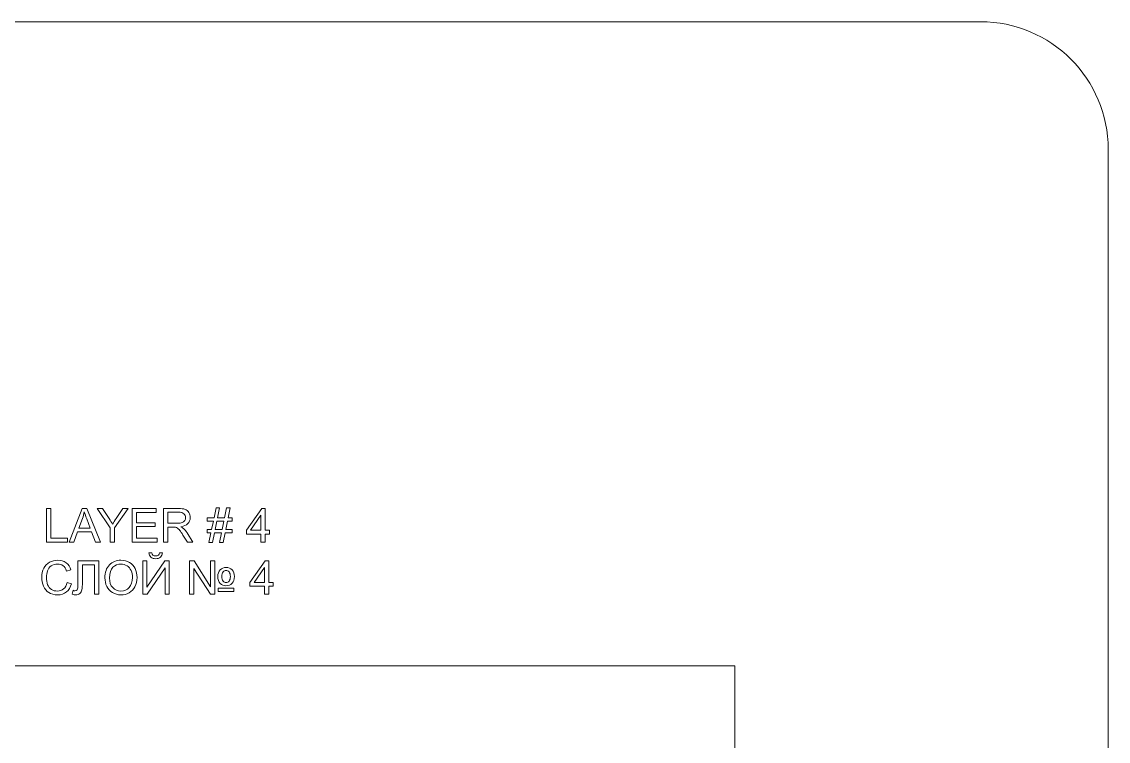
# Model space of a CAD drawing. Header units: millimetres. Extents: x -712 to 738, y -887 to 928.
# Drawn here: x 475.6 to 737.5, y 414.1 to 587.6 of the extents above; entities that cross this region are included whole.
import ezdxf

# ---------------------------------------------------------------- set-up
doc = ezdxf.new("R2010")
doc.units = ezdxf.units.MM
doc.header["$MEASUREMENT"] = 0
doc.layers.add('layer 1', color=7, linetype='Continuous')

msp = doc.modelspace()

# ---------------------------------------------------------------- linework, layer by layer
at = {"layer": 'layer 1', "lineweight": 9}
for points, knots in [([(-681.7377, -887.4186), (-681.7377, -887.4186), (706.7376, -887.4186), (706.7376, -887.4186), (706.7376, -887.4186), (723.657, -887.4186), (737.5, -873.5754), (737.5, -856.6561), (737.5, -856.6561), (737.5, -856.6561), (737.5, 556.8187), (737.5, 556.8187), (737.5, 556.8187), (737.5, 573.7381), (723.657, 587.5812), (706.7376, 587.5812), (706.7376, 587.5812), (706.7376, 587.5812), (-681.7377, 587.5812), (-681.7377, 587.5812), (-681.7377, 587.5812), (-698.657, 587.5812), (-712.5, 573.7381), (-712.5, 556.8187), (-712.5, 556.8187), (-712.5, 556.8187), (-712.5, -856.6561), (-712.5, -856.6561), (-712.5, -856.6561), (-712.5, -873.5754), (-698.657, -887.4186), (-681.7377, -887.4186)], [0, 0, 0, 0, 0.11111111, 0.11111111, 0.11111111, 0.11111111, 0.22222222, 0.22222222, 0.22222222, 0.22222222, 0.33333333, 0.33333333, 0.33333333, 0.33333333, 0.44444444, 0.44444444, 0.44444444, 0.44444444, 0.55555556, 0.55555556, 0.55555556, 0.55555556, 0.66666667, 0.66666667, 0.66666667, 0.66666667, 0.77777778, 0.77777778, 0.77777778, 0.77777778, 1, 1, 1, 1]), ([(367.5, 152.2598), (367.5, 152.2598), (647.5, 152.2598), (647.5, 152.2598), (647.5, 152.2598), (647.5, 152.2598), (647.5, 432.2598), (647.5, 432.2598), (647.5, 432.2598), (647.5, 432.2598), (367.5, 432.2598), (367.5, 432.2598), (367.5, 432.2598), (367.5, 432.2598), (367.5, 152.2598), (367.5, 152.2598)], [0, 0, 0, 0, 0.2, 0.2, 0.2, 0.2, 0.4, 0.4, 0.4, 0.4, 0.6, 0.6, 0.6, 0.6, 1, 1, 1, 1])]:
    msp.add_open_spline(points, degree=3, knots=knots, dxfattribs=at)
at = {"layer": 'layer 1', "color": 250, "lineweight": 9}
for points, knots in [([(481.5275, 462.1163), (481.5275, 462.1163), (481.5275, 470.1992), (481.5275, 470.1992), (481.5275, 470.1992), (481.5275, 470.1992), (482.6028, 470.1992), (482.6028, 470.1992), (482.6028, 470.1992), (482.6028, 470.1992), (482.6028, 463.0646), (482.6028, 463.0646), (482.6028, 463.0646), (482.6028, 463.0646), (486.5874, 463.0646), (486.5874, 463.0646), (486.5874, 463.0646), (486.5874, 463.0646), (486.5874, 462.1163), (486.5874, 462.1163), (486.5874, 462.1163), (486.5874, 462.1163), (481.5275, 462.1163), (481.5275, 462.1163)], [0, 0, 0, 0, 0.14285714, 0.14285714, 0.14285714, 0.14285714, 0.28571429, 0.28571429, 0.28571429, 0.28571429, 0.42857143, 0.42857143, 0.42857143, 0.42857143, 0.57142857, 0.57142857, 0.57142857, 0.57142857, 0.71428571, 0.71428571, 0.71428571, 0.71428571, 1, 1, 1, 1]), ([(486.9799, 462.1163), (486.9799, 462.1163), (490.0891, 470.1992), (490.0891, 470.1992), (490.0891, 470.1992), (490.0891, 470.1992), (491.2683, 470.1992), (491.2683, 470.1992), (491.2683, 470.1992), (491.2683, 470.1992), (494.568, 462.1163), (494.568, 462.1163), (494.568, 462.1163), (494.568, 462.1163), (493.3474, 462.1163), (493.3474, 462.1163), (493.3474, 462.1163), (493.3474, 462.1163), (492.4097, 464.566), (492.4097, 464.566), (492.4097, 464.566), (492.4097, 464.566), (488.9968, 464.566), (488.9968, 464.566), (488.9968, 464.566), (488.9968, 464.566), (488.1175, 462.1163), (488.1175, 462.1163), (488.1175, 462.1163), (488.1175, 462.1163), (486.9799, 462.1163), (486.9799, 462.1163)], [0, 0, 0, 0, 0.11111111, 0.11111111, 0.11111111, 0.11111111, 0.22222222, 0.22222222, 0.22222222, 0.22222222, 0.33333333, 0.33333333, 0.33333333, 0.33333333, 0.44444444, 0.44444444, 0.44444444, 0.44444444, 0.55555556, 0.55555556, 0.55555556, 0.55555556, 0.66666667, 0.66666667, 0.66666667, 0.66666667, 0.77777778, 0.77777778, 0.77777778, 0.77777778, 1, 1, 1, 1]), ([(489.3118, 465.4352), (489.3118, 465.4352), (492.0739, 465.4352), (492.0739, 465.4352), (492.0739, 465.4352), (492.0739, 465.4352), (491.2287, 467.6761), (491.2287, 467.6761), (491.2287, 467.6761), (490.974, 468.3572), (490.7815, 468.9197), (490.6476, 469.3638), (490.6476, 469.3638), (490.5363, 468.837), (490.3872, 468.3196), (490.2005, 467.8078), (490.2005, 467.8078), (490.2005, 467.8078), (489.3118, 465.4352), (489.3118, 465.4352)], [0, 0, 0, 0, 0.16666667, 0.16666667, 0.16666667, 0.16666667, 0.33333333, 0.33333333, 0.33333333, 0.33333333, 0.5, 0.5, 0.5, 0.5, 0.66666667, 0.66666667, 0.66666667, 0.66666667, 1, 1, 1, 1]), ([(496.864, 462.1163), (496.864, 462.1163), (496.864, 465.5406), (496.864, 465.5406), (496.864, 465.5406), (496.864, 465.5406), (493.7398, 470.1992), (493.7398, 470.1992), (493.7398, 470.1992), (493.7398, 470.1992), (495.0302, 470.1992), (495.0302, 470.1992), (495.0302, 470.1992), (495.0302, 470.1992), (496.632, 467.7532), (496.632, 467.7532), (496.632, 467.7532), (496.9301, 467.2998), (497.2075, 466.8463), (497.4603, 466.3929), (497.4603, 466.3929), (497.7074, 466.8162), (498.0074, 467.2904), (498.3564, 467.8172), (498.3564, 467.8172), (498.3564, 467.8172), (499.9261, 470.1992), (499.9261, 470.1992), (499.9261, 470.1992), (499.9261, 470.1992), (501.177, 470.1992), (501.177, 470.1992), (501.177, 470.1992), (501.177, 470.1992), (497.9395, 465.5406), (497.9395, 465.5406), (497.9395, 465.5406), (497.9395, 465.5406), (497.9395, 462.1163), (497.9395, 462.1163), (497.9395, 462.1163), (497.9395, 462.1163), (496.864, 462.1163), (496.864, 462.1163)], [0, 0, 0, 0, 0.08333333, 0.08333333, 0.08333333, 0.08333333, 0.16666667, 0.16666667, 0.16666667, 0.16666667, 0.25, 0.25, 0.25, 0.25, 0.33333333, 0.33333333, 0.33333333, 0.33333333, 0.41666667, 0.41666667, 0.41666667, 0.41666667, 0.5, 0.5, 0.5, 0.5, 0.58333333, 0.58333333, 0.58333333, 0.58333333, 0.66666667, 0.66666667, 0.66666667, 0.66666667, 0.75, 0.75, 0.75, 0.75, 0.83333333, 0.83333333, 0.83333333, 0.83333333, 1, 1, 1, 1]), ([(502.1523, 462.1163), (502.1523, 462.1163), (502.1523, 470.1992), (502.1523, 470.1992), (502.1523, 470.1992), (502.1523, 470.1992), (508.0048, 470.1992), (508.0048, 470.1992), (508.0048, 470.1992), (508.0048, 470.1992), (508.0048, 469.2509), (508.0048, 469.2509), (508.0048, 469.2509), (508.0048, 469.2509), (503.2278, 469.2509), (503.2278, 469.2509), (503.2278, 469.2509), (503.2278, 469.2509), (503.2278, 466.7673), (503.2278, 466.7673), (503.2278, 466.7673), (503.2278, 466.7673), (507.6992, 466.7673), (507.6992, 466.7673), (507.6992, 466.7673), (507.6992, 466.7673), (507.6992, 465.8191), (507.6992, 465.8191), (507.6992, 465.8191), (507.6992, 465.8191), (503.2278, 465.8191), (503.2278, 465.8191), (503.2278, 465.8191), (503.2278, 465.8191), (503.2278, 463.0646), (503.2278, 463.0646), (503.2278, 463.0646), (503.2278, 463.0646), (508.1972, 463.0646), (508.1972, 463.0646), (508.1972, 463.0646), (508.1972, 463.0646), (508.1972, 462.1163), (508.1972, 462.1163), (508.1972, 462.1163), (508.1972, 462.1163), (502.1523, 462.1163), (502.1523, 462.1163)], [0, 0, 0, 0, 0.07692308, 0.07692308, 0.07692308, 0.07692308, 0.15384615, 0.15384615, 0.15384615, 0.15384615, 0.23076923, 0.23076923, 0.23076923, 0.23076923, 0.30769231, 0.30769231, 0.30769231, 0.30769231, 0.38461538, 0.38461538, 0.38461538, 0.38461538, 0.46153846, 0.46153846, 0.46153846, 0.46153846, 0.53846154, 0.53846154, 0.53846154, 0.53846154, 0.61538462, 0.61538462, 0.61538462, 0.61538462, 0.69230769, 0.69230769, 0.69230769, 0.69230769, 0.76923077, 0.76923077, 0.76923077, 0.76923077, 0.84615385, 0.84615385, 0.84615385, 0.84615385, 1, 1, 1, 1]), ([(509.7028, 462.1163), (509.7028, 462.1163), (509.7028, 470.1992), (509.7028, 470.1992), (509.7028, 470.1992), (509.7028, 470.1992), (513.295, 470.1992), (513.295, 470.1992), (513.295, 470.1992), (514.0176, 470.1992), (514.5666, 470.1258), (514.942, 469.9809), (514.942, 469.9809), (515.3175, 469.836), (515.6175, 469.5801), (515.842, 469.2133), (515.842, 469.2133), (516.0665, 468.8464), (516.1778, 468.44), (516.1778, 467.9959), (516.1778, 467.9959), (516.1778, 467.4221), (515.991, 466.9385), (515.6194, 466.5453), (515.6194, 466.5453), (515.2477, 466.1521), (514.6741, 465.9037), (513.8969, 465.7965), (513.8969, 465.7965), (514.1818, 465.661), (514.3968, 465.5255), (514.544, 465.3938), (514.544, 465.3938), (514.8571, 465.1079), (515.1533, 464.7485), (515.4307, 464.3176), (515.4307, 464.3176), (515.4307, 464.3176), (516.8324, 462.1163), (516.8324, 462.1163), (516.8324, 462.1163), (516.8324, 462.1163), (515.493, 462.1163), (515.493, 462.1163), (515.493, 462.1163), (515.493, 462.1163), (514.4213, 463.7983), (514.4213, 463.7983), (514.4213, 463.7983), (514.1101, 464.2857), (513.8516, 464.6563), (513.6497, 464.9141), (513.6497, 464.9141), (513.4459, 465.1718), (513.2648, 465.3506), (513.1044, 465.4541), (513.1044, 465.4541), (512.946, 465.5557), (512.7818, 465.6271), (512.6158, 465.6685), (512.6158, 465.6685), (512.495, 465.693), (512.297, 465.7062), (512.0196, 465.7062), (512.0196, 465.7062), (512.0196, 465.7062), (510.7782, 465.7062), (510.7782, 465.7062), (510.7782, 465.7062), (510.7782, 465.7062), (510.7782, 462.1163), (510.7782, 462.1163), (510.7782, 462.1163), (510.7782, 462.1163), (509.7028, 462.1163), (509.7028, 462.1163)], [0, 0, 0, 0, 0.05, 0.05, 0.05, 0.05, 0.1, 0.1, 0.1, 0.1, 0.15, 0.15, 0.15, 0.15, 0.2, 0.2, 0.2, 0.2, 0.25, 0.25, 0.25, 0.25, 0.3, 0.3, 0.3, 0.3, 0.35, 0.35, 0.35, 0.35, 0.4, 0.4, 0.4, 0.4, 0.45, 0.45, 0.45, 0.45, 0.5, 0.5, 0.5, 0.5, 0.55, 0.55, 0.55, 0.55, 0.6, 0.6, 0.6, 0.6, 0.65, 0.65, 0.65, 0.65, 0.7, 0.7, 0.7, 0.7, 0.75, 0.75, 0.75, 0.75, 0.8, 0.8, 0.8, 0.8, 0.85, 0.85, 0.85, 0.85, 0.9, 0.9, 0.9, 0.9, 1, 1, 1, 1]), ([(510.7782, 466.6319), (510.7782, 466.6319), (513.0799, 466.6319), (513.0799, 466.6319), (513.0799, 466.6319), (513.5705, 466.6319), (513.9515, 466.6827), (514.227, 466.7843), (514.227, 466.7843), (514.5024, 466.884), (514.7119, 467.0458), (514.8534, 467.2697), (514.8534, 467.2697), (514.9968, 467.4917), (515.0685, 467.7325), (515.0685, 467.9941), (515.0685, 467.9941), (515.0685, 468.376), (514.9307, 468.6921), (514.6534, 468.9386), (514.6534, 468.9386), (514.3761, 469.185), (513.9384, 469.3073), (513.3402, 469.3073), (513.3402, 469.3073), (513.3402, 469.3073), (510.7782, 469.3073), (510.7782, 469.3073), (510.7782, 469.3073), (510.7782, 469.3073), (510.7782, 466.6319), (510.7782, 466.6319)], [0, 0, 0, 0, 0.11111111, 0.11111111, 0.11111111, 0.11111111, 0.22222222, 0.22222222, 0.22222222, 0.22222222, 0.33333333, 0.33333333, 0.33333333, 0.33333333, 0.44444444, 0.44444444, 0.44444444, 0.44444444, 0.55555556, 0.55555556, 0.55555556, 0.55555556, 0.66666667, 0.66666667, 0.66666667, 0.66666667, 0.77777778, 0.77777778, 0.77777778, 0.77777778, 1, 1, 1, 1]), ([(520.6944, 461.9808), (520.6944, 461.9808), (521.1755, 464.3289), (521.1755, 464.3289), (521.1755, 464.3289), (521.1755, 464.3289), (520.2417, 464.3289), (520.2417, 464.3289), (520.2417, 464.3289), (520.2417, 464.3289), (520.2417, 465.153), (520.2417, 465.153), (520.2417, 465.153), (520.2417, 465.153), (521.3435, 465.153), (521.3435, 465.153), (521.3435, 465.153), (521.3435, 465.153), (521.7529, 467.1511), (521.7529, 467.1511), (521.7529, 467.1511), (521.7529, 467.1511), (520.2417, 467.1511), (520.2417, 467.1511), (520.2417, 467.1511), (520.2417, 467.1511), (520.2417, 467.9752), (520.2417, 467.9752), (520.2417, 467.9752), (520.2417, 467.9752), (521.9208, 467.9752), (521.9208, 467.9752), (521.9208, 467.9752), (521.9208, 467.9752), (522.4038, 470.3346), (522.4038, 470.3346), (522.4038, 470.3346), (522.4038, 470.3346), (523.2339, 470.3346), (523.2339, 470.3346), (523.2339, 470.3346), (523.2339, 470.3346), (522.751, 467.9752), (522.751, 467.9752), (522.751, 467.9752), (522.751, 467.9752), (524.4772, 467.9752), (524.4772, 467.9752), (524.4772, 467.9752), (524.4772, 467.9752), (524.9602, 470.3346), (524.9602, 470.3346), (524.9602, 470.3346), (524.9602, 470.3346), (525.7884, 470.3346), (525.7884, 470.3346), (525.7884, 470.3346), (525.7884, 470.3346), (525.3055, 467.9752), (525.3055, 467.9752), (525.3055, 467.9752), (525.3055, 467.9752), (526.2639, 467.9752), (526.2639, 467.9752), (526.2639, 467.9752), (526.2639, 467.9752), (526.2639, 467.1511), (526.2639, 467.1511), (526.2639, 467.1511), (526.2639, 467.1511), (525.1375, 467.1511), (525.1375, 467.1511), (525.1375, 467.1511), (525.1375, 467.1511), (524.7282, 465.153), (524.7282, 465.153), (524.7282, 465.153), (524.7282, 465.153), (526.2639, 465.153), (526.2639, 465.153), (526.2639, 465.153), (526.2639, 465.153), (526.2639, 464.3289), (526.2639, 464.3289), (526.2639, 464.3289), (526.2639, 464.3289), (524.5602, 464.3289), (524.5602, 464.3289), (524.5602, 464.3289), (524.5602, 464.3289), (524.0791, 461.9808), (524.0791, 461.9808), (524.0791, 461.9808), (524.0791, 461.9808), (523.249, 461.9808), (523.249, 461.9808), (523.249, 461.9808), (523.249, 461.9808), (523.7302, 464.3289), (523.7302, 464.3289), (523.7302, 464.3289), (523.7302, 464.3289), (522.0038, 464.3289), (522.0038, 464.3289), (522.0038, 464.3289), (522.0038, 464.3289), (521.5227, 461.9808), (521.5227, 461.9808), (521.5227, 461.9808), (521.5227, 461.9808), (520.6944, 461.9808), (520.6944, 461.9808)], [0, 0, 0, 0, 0.03448276, 0.03448276, 0.03448276, 0.03448276, 0.06896552, 0.06896552, 0.06896552, 0.06896552, 0.10344828, 0.10344828, 0.10344828, 0.10344828, 0.13793103, 0.13793103, 0.13793103, 0.13793103, 0.17241379, 0.17241379, 0.17241379, 0.17241379, 0.20689655, 0.20689655, 0.20689655, 0.20689655, 0.24137931, 0.24137931, 0.24137931, 0.24137931, 0.27586207, 0.27586207, 0.27586207, 0.27586207, 0.31034483, 0.31034483, 0.31034483, 0.31034483, 0.34482759, 0.34482759, 0.34482759, 0.34482759, 0.37931034, 0.37931034, 0.37931034, 0.37931034, 0.4137931, 0.4137931, 0.4137931, 0.4137931, 0.44827586, 0.44827586, 0.44827586, 0.44827586, 0.48275862, 0.48275862, 0.48275862, 0.48275862, 0.51724138, 0.51724138, 0.51724138, 0.51724138, 0.55172414, 0.55172414, 0.55172414, 0.55172414, 0.5862069, 0.5862069, 0.5862069, 0.5862069, 0.62068966, 0.62068966, 0.62068966, 0.62068966, 0.65517241, 0.65517241, 0.65517241, 0.65517241, 0.68965517, 0.68965517, 0.68965517, 0.68965517, 0.72413793, 0.72413793, 0.72413793, 0.72413793, 0.75862069, 0.75862069, 0.75862069, 0.75862069, 0.79310345, 0.79310345, 0.79310345, 0.79310345, 0.82758621, 0.82758621, 0.82758621, 0.82758621, 0.86206897, 0.86206897, 0.86206897, 0.86206897, 0.89655172, 0.89655172, 0.89655172, 0.89655172, 0.93103448, 0.93103448, 0.93103448, 0.93103448, 1, 1, 1, 1]), ([(533.2256, 462.1163), (533.2256, 462.1163), (533.2256, 464.0467), (533.2256, 464.0467), (533.2256, 464.0467), (533.2256, 464.0467), (529.7052, 464.0467), (529.7052, 464.0467), (529.7052, 464.0467), (529.7052, 464.0467), (529.7052, 464.9611), (529.7052, 464.9611), (529.7052, 464.9611), (529.7052, 464.9611), (533.4067, 470.1992), (533.4067, 470.1992), (533.4067, 470.1992), (533.4067, 470.1992), (534.2217, 470.1992), (534.2217, 470.1992), (534.2217, 470.1992), (534.2217, 470.1992), (534.2217, 464.9611), (534.2217, 464.9611), (534.2217, 464.9611), (534.2217, 464.9611), (535.3199, 464.9611), (535.3199, 464.9611), (535.3199, 464.9611), (535.3199, 464.9611), (535.3199, 464.0467), (535.3199, 464.0467), (535.3199, 464.0467), (535.3199, 464.0467), (534.2217, 464.0467), (534.2217, 464.0467), (534.2217, 464.0467), (534.2217, 464.0467), (534.2217, 462.1163), (534.2217, 462.1163), (534.2217, 462.1163), (534.2217, 462.1163), (533.2256, 462.1163), (533.2256, 462.1163)], [0, 0, 0, 0, 0.08333333, 0.08333333, 0.08333333, 0.08333333, 0.16666667, 0.16666667, 0.16666667, 0.16666667, 0.25, 0.25, 0.25, 0.25, 0.33333333, 0.33333333, 0.33333333, 0.33333333, 0.41666667, 0.41666667, 0.41666667, 0.41666667, 0.5, 0.5, 0.5, 0.5, 0.58333333, 0.58333333, 0.58333333, 0.58333333, 0.66666667, 0.66666667, 0.66666667, 0.66666667, 0.75, 0.75, 0.75, 0.75, 0.83333333, 0.83333333, 0.83333333, 0.83333333, 1, 1, 1, 1]), ([(522.1717, 465.153), (522.1717, 465.153), (523.898, 465.153), (523.898, 465.153), (523.898, 465.153), (523.898, 465.153), (524.3074, 467.1511), (524.3074, 467.1511), (524.3074, 467.1511), (524.3074, 467.1511), (522.5811, 467.1511), (522.5811, 467.1511), (522.5811, 467.1511), (522.5811, 467.1511), (522.1717, 465.153), (522.1717, 465.153)], [0, 0, 0, 0, 0.2, 0.2, 0.2, 0.2, 0.4, 0.4, 0.4, 0.4, 0.6, 0.6, 0.6, 0.6, 1, 1, 1, 1]), ([(533.2256, 464.9611), (533.2256, 464.9611), (533.2256, 468.598), (533.2256, 468.598), (533.2256, 468.598), (533.2256, 468.598), (530.6843, 464.9611), (530.6843, 464.9611), (530.6843, 464.9611), (530.6843, 464.9611), (533.2256, 464.9611), (533.2256, 464.9611)], [0, 0, 0, 0, 0.25, 0.25, 0.25, 0.25, 0.5, 0.5, 0.5, 0.5, 1, 1, 1, 1]), ([(508.802, 459.5292), (508.802, 459.5292), (509.4812, 459.5292), (509.4812, 459.5292), (509.4812, 459.5292), (509.4264, 459.0645), (509.2566, 458.707), (508.9737, 458.4587), (508.9737, 458.4587), (508.6907, 458.2084), (508.3152, 458.0843), (507.8454, 458.0843), (507.8454, 458.0843), (507.3738, 458.0843), (506.9964, 458.2084), (506.7153, 458.4549), (506.7153, 458.4549), (506.4342, 458.7033), (506.2644, 459.0608), (506.2097, 459.5292), (506.2097, 459.5292), (506.2097, 459.5292), (506.8888, 459.5292), (506.8888, 459.5292), (506.8888, 459.5292), (506.9398, 459.2752), (507.0436, 459.0852), (507.1964, 458.961), (507.1964, 458.961), (507.3492, 458.835), (507.5568, 458.7729), (507.8152, 458.7729), (507.8152, 458.7729), (508.1152, 458.7729), (508.3416, 458.8331), (508.4945, 458.9554), (508.4945, 458.9554), (508.6473, 459.0758), (508.7511, 459.2677), (508.802, 459.5292)], [0, 0, 0, 0, 0.09090909, 0.09090909, 0.09090909, 0.09090909, 0.18181818, 0.18181818, 0.18181818, 0.18181818, 0.27272727, 0.27272727, 0.27272727, 0.27272727, 0.36363636, 0.36363636, 0.36363636, 0.36363636, 0.45454545, 0.45454545, 0.45454545, 0.45454545, 0.54545455, 0.54545455, 0.54545455, 0.54545455, 0.63636364, 0.63636364, 0.63636364, 0.63636364, 0.72727273, 0.72727273, 0.72727273, 0.72727273, 0.81818182, 0.81818182, 0.81818182, 0.81818182, 1, 1, 1, 1]), ([(486.477, 452.3401), (486.477, 452.3401), (487.5524, 452.0692), (487.5524, 452.0692), (487.5524, 452.0692), (487.3279, 451.1905), (486.9242, 450.5226), (486.3412, 450.0616), (486.3412, 450.0616), (485.7582, 449.6007), (485.045, 449.3692), (484.2017, 449.3692), (484.2017, 449.3692), (483.3301, 449.3692), (482.6207, 449.5461), (482.0736, 449.9017), (482.0736, 449.9017), (481.5265, 450.2554), (481.1113, 450.7691), (480.8264, 451.4407), (480.8264, 451.4407), (480.5415, 452.1143), (480.3982, 452.8349), (480.3982, 453.6063), (480.3982, 453.6063), (480.3982, 454.4474), (480.5586, 455.1811), (480.8812, 455.8077), (480.8812, 455.8077), (481.2038, 456.4342), (481.6622, 456.9102), (482.2566, 457.2357), (482.2566, 457.2357), (482.8509, 457.5612), (483.5055, 457.723), (484.2186, 457.723), (484.2186, 457.723), (485.03, 457.723), (485.711, 457.5179), (486.2619, 457.1059), (486.2619, 457.1059), (486.8148, 456.6938), (487.1996, 456.1162), (487.4166, 455.3712), (487.4166, 455.3712), (487.4166, 455.3712), (486.3638, 455.1228), (486.3638, 455.1228), (486.3638, 455.1228), (486.177, 455.7098), (485.9035, 456.1388), (485.5469, 456.406), (485.5469, 456.406), (485.1903, 456.675), (484.7413, 456.8086), (484.1998, 456.8086), (484.1998, 456.8086), (483.5791, 456.8086), (483.0584, 456.66), (482.6414, 456.3627), (482.6414, 456.3627), (482.2245, 456.0654), (481.9302, 455.6647), (481.7623, 455.1642), (481.7623, 455.1642), (481.5924, 454.6618), (481.5076, 454.1444), (481.5076, 453.612), (481.5076, 453.612), (481.5076, 452.9252), (481.6076, 452.325), (481.8075, 451.8133), (481.8075, 451.8133), (482.0076, 451.2996), (482.3188, 450.9177), (482.7414, 450.6637), (482.7414, 450.6637), (483.164, 450.4097), (483.6206, 450.2836), (484.113, 450.2836), (484.113, 450.2836), (484.713, 450.2836), (485.2186, 450.4567), (485.6337, 450.801), (485.6337, 450.801), (486.0488, 451.1472), (486.3298, 451.659), (486.477, 452.3401)], [0, 0, 0, 0, 0.04347826, 0.04347826, 0.04347826, 0.04347826, 0.08695652, 0.08695652, 0.08695652, 0.08695652, 0.13043478, 0.13043478, 0.13043478, 0.13043478, 0.17391304, 0.17391304, 0.17391304, 0.17391304, 0.2173913, 0.2173913, 0.2173913, 0.2173913, 0.26086957, 0.26086957, 0.26086957, 0.26086957, 0.30434783, 0.30434783, 0.30434783, 0.30434783, 0.34782609, 0.34782609, 0.34782609, 0.34782609, 0.39130435, 0.39130435, 0.39130435, 0.39130435, 0.43478261, 0.43478261, 0.43478261, 0.43478261, 0.47826087, 0.47826087, 0.47826087, 0.47826087, 0.52173913, 0.52173913, 0.52173913, 0.52173913, 0.56521739, 0.56521739, 0.56521739, 0.56521739, 0.60869565, 0.60869565, 0.60869565, 0.60869565, 0.65217391, 0.65217391, 0.65217391, 0.65217391, 0.69565217, 0.69565217, 0.69565217, 0.69565217, 0.73913043, 0.73913043, 0.73913043, 0.73913043, 0.7826087, 0.7826087, 0.7826087, 0.7826087, 0.82608696, 0.82608696, 0.82608696, 0.82608696, 0.86956522, 0.86956522, 0.86956522, 0.86956522, 0.91304348, 0.91304348, 0.91304348, 0.91304348, 1, 1, 1, 1]), ([(489.1033, 457.5876), (489.1033, 457.5876), (494.1633, 457.5876), (494.1633, 457.5876), (494.1633, 457.5876), (494.1633, 457.5876), (494.1633, 449.5047), (494.1633, 449.5047), (494.1633, 449.5047), (494.1633, 449.5047), (493.0879, 449.5047), (493.0879, 449.5047), (493.0879, 449.5047), (493.0879, 449.5047), (493.0879, 456.6393), (493.0879, 456.6393), (493.0879, 456.6393), (493.0879, 456.6393), (490.1787, 456.6393), (490.1787, 456.6393), (490.1787, 456.6393), (490.1787, 456.6393), (490.1787, 452.4756), (490.1787, 452.4756), (490.1787, 452.4756), (490.1787, 451.6289), (490.1391, 451.0099), (490.0599, 450.6167), (490.0599, 450.6167), (489.9805, 450.2215), (489.8127, 449.9167), (489.558, 449.6966), (489.558, 449.6966), (489.3033, 449.4784), (488.9788, 449.3692), (488.5882, 449.3692), (488.5882, 449.3692), (488.3505, 449.3692), (488.0656, 449.4182), (487.7336, 449.516), (487.7336, 449.516), (487.7336, 449.516), (487.926, 450.4643), (487.926, 450.4643), (487.926, 450.4643), (488.1015, 450.3739), (488.2524, 450.3288), (488.3769, 450.3288), (488.3769, 450.3288), (488.6184, 450.3288), (488.8014, 450.4191), (488.9221, 450.6016), (488.9221, 450.6016), (489.0429, 450.7841), (489.1033, 451.2131), (489.1033, 451.8904), (489.1033, 451.8904), (489.1033, 451.8904), (489.1033, 457.5876), (489.1033, 457.5876)], [0, 0, 0, 0, 0.0625, 0.0625, 0.0625, 0.0625, 0.125, 0.125, 0.125, 0.125, 0.1875, 0.1875, 0.1875, 0.1875, 0.25, 0.25, 0.25, 0.25, 0.3125, 0.3125, 0.3125, 0.3125, 0.375, 0.375, 0.375, 0.375, 0.4375, 0.4375, 0.4375, 0.4375, 0.5, 0.5, 0.5, 0.5, 0.5625, 0.5625, 0.5625, 0.5625, 0.625, 0.625, 0.625, 0.625, 0.6875, 0.6875, 0.6875, 0.6875, 0.75, 0.75, 0.75, 0.75, 0.8125, 0.8125, 0.8125, 0.8125, 0.875, 0.875, 0.875, 0.875, 1, 1, 1, 1]), ([(495.6048, 453.4389), (495.6048, 454.7785), (495.967, 455.8284), (496.6896, 456.5866), (496.6896, 456.5866), (497.4121, 457.3448), (498.3442, 457.723), (499.4875, 457.723), (499.4875, 457.723), (500.2365, 457.723), (500.91, 457.5443), (501.5119, 457.1887), (501.5119, 457.1887), (502.1118, 456.8331), (502.5703, 456.3364), (502.8854, 455.6985), (502.8854, 455.6985), (503.2004, 455.0626), (503.359, 454.3401), (503.359, 453.533), (503.359, 453.533), (503.359, 452.7145), (503.1929, 451.9807), (502.8609, 451.3354), (502.8609, 451.3354), (502.5288, 450.6882), (502.059, 450.199), (501.4515, 449.8678), (501.4515, 449.8678), (500.8422, 449.5348), (500.1856, 449.3692), (499.4818, 449.3692), (499.4818, 449.3692), (498.7177, 449.3692), (498.0367, 449.5536), (497.4348, 449.9205), (497.4348, 449.9205), (496.8349, 450.2874), (496.3783, 450.7879), (496.0689, 451.4238), (496.0689, 451.4238), (495.7594, 452.0579), (495.6048, 452.7296), (495.6048, 453.4389)], [0, 0, 0, 0, 0.08333333, 0.08333333, 0.08333333, 0.08333333, 0.16666667, 0.16666667, 0.16666667, 0.16666667, 0.25, 0.25, 0.25, 0.25, 0.33333333, 0.33333333, 0.33333333, 0.33333333, 0.41666667, 0.41666667, 0.41666667, 0.41666667, 0.5, 0.5, 0.5, 0.5, 0.58333333, 0.58333333, 0.58333333, 0.58333333, 0.66666667, 0.66666667, 0.66666667, 0.66666667, 0.75, 0.75, 0.75, 0.75, 0.83333333, 0.83333333, 0.83333333, 0.83333333, 1, 1, 1, 1]), ([(496.7141, 453.4201), (496.7141, 452.4473), (496.9763, 451.6816), (497.5009, 451.1228), (497.5009, 451.1228), (498.0253, 450.564), (498.6837, 450.2836), (499.4762, 450.2836), (499.4762, 450.2836), (500.2836, 450.2836), (500.9458, 450.5659), (501.4685, 451.1303), (501.4685, 451.1303), (501.9892, 451.6947), (502.2496, 452.4963), (502.2496, 453.5348), (502.2496, 453.5348), (502.2496, 454.1915), (502.1382, 454.7653), (501.9156, 455.2545), (501.9156, 455.2545), (501.693, 455.7437), (501.3666, 456.1238), (500.9383, 456.3928), (500.9383, 456.3928), (500.5081, 456.6619), (500.0271, 456.7973), (499.4932, 456.7973), (499.4932, 456.7973), (498.7347, 456.7973), (498.082, 456.5377), (497.5348, 456.0184), (497.5348, 456.0184), (496.9877, 455.4991), (496.7141, 454.6336), (496.7141, 453.4201)], [0, 0, 0, 0, 0.1, 0.1, 0.1, 0.1, 0.2, 0.2, 0.2, 0.2, 0.3, 0.3, 0.3, 0.3, 0.4, 0.4, 0.4, 0.4, 0.5, 0.5, 0.5, 0.5, 0.6, 0.6, 0.6, 0.6, 0.7, 0.7, 0.7, 0.7, 0.8, 0.8, 0.8, 0.8, 1, 1, 1, 1]), ([(504.7607, 457.5876), (504.7607, 457.5876), (505.7343, 457.5876), (505.7343, 457.5876), (505.7343, 457.5876), (505.7343, 457.5876), (505.7343, 451.1867), (505.7343, 451.1867), (505.7343, 451.1867), (505.7343, 451.1867), (510.049, 457.5876), (510.049, 457.5876), (510.049, 457.5876), (510.049, 457.5876), (511.1112, 457.5876), (511.1112, 457.5876), (511.1112, 457.5876), (511.1112, 457.5876), (511.1112, 449.5047), (511.1112, 449.5047), (511.1112, 449.5047), (511.1112, 449.5047), (510.1378, 449.5047), (510.1378, 449.5047), (510.1378, 449.5047), (510.1378, 449.5047), (510.1378, 455.8886), (510.1378, 455.8886), (510.1378, 455.8886), (510.1378, 455.8886), (505.8343, 449.5047), (505.8343, 449.5047), (505.8343, 449.5047), (505.8343, 449.5047), (504.7607, 449.5047), (504.7607, 449.5047), (504.7607, 449.5047), (504.7607, 449.5047), (504.7607, 457.5876), (504.7607, 457.5876)], [0, 0, 0, 0, 0.09090909, 0.09090909, 0.09090909, 0.09090909, 0.18181818, 0.18181818, 0.18181818, 0.18181818, 0.27272727, 0.27272727, 0.27272727, 0.27272727, 0.36363636, 0.36363636, 0.36363636, 0.36363636, 0.45454545, 0.45454545, 0.45454545, 0.45454545, 0.54545455, 0.54545455, 0.54545455, 0.54545455, 0.63636364, 0.63636364, 0.63636364, 0.63636364, 0.72727273, 0.72727273, 0.72727273, 0.72727273, 0.81818182, 0.81818182, 0.81818182, 0.81818182, 1, 1, 1, 1]), ([(516.0315, 457.5876), (516.0315, 457.5876), (517.0976, 457.5876), (517.0976, 457.5876), (517.0976, 457.5876), (517.0976, 457.5876), (521.0803, 451.3241), (521.0803, 451.3241), (521.0803, 451.3241), (521.0803, 451.3241), (521.0803, 457.5876), (521.0803, 457.5876), (521.0803, 457.5876), (521.0803, 457.5876), (522.0991, 457.5876), (522.0991, 457.5876), (522.0991, 457.5876), (522.0991, 457.5876), (522.0991, 449.5047), (522.0991, 449.5047), (522.0991, 449.5047), (522.0991, 449.5047), (521.0313, 449.5047), (521.0313, 449.5047), (521.0313, 449.5047), (521.0313, 449.5047), (517.039, 455.7399), (517.039, 455.7399), (517.039, 455.7399), (517.039, 455.7399), (517.039, 449.5047), (517.039, 449.5047), (517.039, 449.5047), (517.039, 449.5047), (516.0315, 449.5047), (516.0315, 449.5047), (516.0315, 449.5047), (516.0315, 449.5047), (516.0315, 457.5876), (516.0315, 457.5876)], [0, 0, 0, 0, 0.09090909, 0.09090909, 0.09090909, 0.09090909, 0.18181818, 0.18181818, 0.18181818, 0.18181818, 0.27272727, 0.27272727, 0.27272727, 0.27272727, 0.36363636, 0.36363636, 0.36363636, 0.36363636, 0.45454545, 0.45454545, 0.45454545, 0.45454545, 0.54545455, 0.54545455, 0.54545455, 0.54545455, 0.63636364, 0.63636364, 0.63636364, 0.63636364, 0.72727273, 0.72727273, 0.72727273, 0.72727273, 0.81818182, 0.81818182, 0.81818182, 0.81818182, 1, 1, 1, 1]), ([(522.8349, 453.8434), (522.8349, 454.4963), (523.0179, 455.0156), (523.3839, 455.4032), (523.3839, 455.4032), (523.7518, 455.7907), (524.2366, 455.9845), (524.8404, 455.9845), (524.8404, 455.9845), (525.4423, 455.9845), (525.9215, 455.7851), (526.28, 455.3862), (526.28, 455.3862), (526.6402, 454.9892), (526.8195, 454.453), (526.8195, 453.7775), (526.8195, 453.7775), (526.8195, 453.0946), (526.6346, 452.5546), (526.2648, 452.1576), (526.2648, 452.1576), (525.8931, 451.7587), (525.4045, 451.5593), (524.797, 451.5593), (524.797, 451.5593), (524.2744, 451.5593), (523.8159, 451.7399), (523.4235, 452.0993), (523.4235, 452.0993), (523.031, 452.4586), (522.8349, 453.04), (522.8349, 453.8434)], [0, 0, 0, 0, 0.11111111, 0.11111111, 0.11111111, 0.11111111, 0.22222222, 0.22222222, 0.22222222, 0.22222222, 0.33333333, 0.33333333, 0.33333333, 0.33333333, 0.44444444, 0.44444444, 0.44444444, 0.44444444, 0.55555556, 0.55555556, 0.55555556, 0.55555556, 0.66666667, 0.66666667, 0.66666667, 0.66666667, 0.77777778, 0.77777778, 0.77777778, 0.77777778, 1, 1, 1, 1]), ([(534.0944, 449.5047), (534.0944, 449.5047), (534.0944, 451.4351), (534.0944, 451.4351), (534.0944, 451.4351), (534.0944, 451.4351), (530.5739, 451.4351), (530.5739, 451.4351), (530.5739, 451.4351), (530.5739, 451.4351), (530.5739, 452.3495), (530.5739, 452.3495), (530.5739, 452.3495), (530.5739, 452.3495), (534.2755, 457.5876), (534.2755, 457.5876), (534.2755, 457.5876), (534.2755, 457.5876), (535.0905, 457.5876), (535.0905, 457.5876), (535.0905, 457.5876), (535.0905, 457.5876), (535.0905, 452.3495), (535.0905, 452.3495), (535.0905, 452.3495), (535.0905, 452.3495), (536.1886, 452.3495), (536.1886, 452.3495), (536.1886, 452.3495), (536.1886, 452.3495), (536.1886, 451.4351), (536.1886, 451.4351), (536.1886, 451.4351), (536.1886, 451.4351), (535.0905, 451.4351), (535.0905, 451.4351), (535.0905, 451.4351), (535.0905, 451.4351), (535.0905, 449.5047), (535.0905, 449.5047), (535.0905, 449.5047), (535.0905, 449.5047), (534.0944, 449.5047), (534.0944, 449.5047)], [0, 0, 0, 0, 0.08333333, 0.08333333, 0.08333333, 0.08333333, 0.16666667, 0.16666667, 0.16666667, 0.16666667, 0.25, 0.25, 0.25, 0.25, 0.33333333, 0.33333333, 0.33333333, 0.33333333, 0.41666667, 0.41666667, 0.41666667, 0.41666667, 0.5, 0.5, 0.5, 0.5, 0.58333333, 0.58333333, 0.58333333, 0.58333333, 0.66666667, 0.66666667, 0.66666667, 0.66666667, 0.75, 0.75, 0.75, 0.75, 0.83333333, 0.83333333, 0.83333333, 0.83333333, 1, 1, 1, 1]), ([(534.0944, 452.3495), (534.0944, 452.3495), (534.0944, 455.9864), (534.0944, 455.9864), (534.0944, 455.9864), (534.0944, 455.9864), (531.5531, 452.3495), (531.5531, 452.3495), (531.5531, 452.3495), (531.5531, 452.3495), (534.0944, 452.3495), (534.0944, 452.3495)], [0, 0, 0, 0, 0.25, 0.25, 0.25, 0.25, 0.5, 0.5, 0.5, 0.5, 1, 1, 1, 1]), ([(523.797, 453.8133), (523.797, 453.3185), (523.8952, 452.9441), (524.0933, 452.6938), (524.0933, 452.6938), (524.2914, 452.4417), (524.5348, 452.3156), (524.8253, 452.3156), (524.8253, 452.3156), (525.0951, 452.3156), (525.3347, 452.4361), (525.5441, 452.6788), (525.5441, 452.6788), (525.7535, 452.9215), (525.8573, 453.2884), (525.8573, 453.7813), (525.8573, 453.7813), (525.8573, 454.2987), (525.7498, 454.6731), (525.5328, 454.9046), (525.5328, 454.9046), (525.3158, 455.136), (525.0781, 455.2508), (524.8196, 455.2508), (524.8196, 455.2508), (524.5404, 455.2508), (524.3008, 455.1303), (524.099, 454.8895), (524.099, 454.8895), (523.897, 454.6506), (523.797, 454.2912), (523.797, 453.8133)], [0, 0, 0, 0, 0.11111111, 0.11111111, 0.11111111, 0.11111111, 0.22222222, 0.22222222, 0.22222222, 0.22222222, 0.33333333, 0.33333333, 0.33333333, 0.33333333, 0.44444444, 0.44444444, 0.44444444, 0.44444444, 0.55555556, 0.55555556, 0.55555556, 0.55555556, 0.66666667, 0.66666667, 0.66666667, 0.66666667, 0.77777778, 0.77777778, 0.77777778, 0.77777778, 1, 1, 1, 1]), ([(522.9481, 450.9723), (522.9481, 450.9723), (526.7063, 450.9723), (526.7063, 450.9723), (526.7063, 450.9723), (526.7063, 450.9723), (526.7063, 450.1595), (526.7063, 450.1595), (526.7063, 450.1595), (526.7063, 450.1595), (522.9481, 450.1595), (522.9481, 450.1595), (522.9481, 450.1595), (522.9481, 450.1595), (522.9481, 450.9723), (522.9481, 450.9723)], [0, 0, 0, 0, 0.2, 0.2, 0.2, 0.2, 0.4, 0.4, 0.4, 0.4, 0.6, 0.6, 0.6, 0.6, 1, 1, 1, 1])]:
    msp.add_open_spline(points, degree=3, knots=knots, dxfattribs=at)

doc.saveas('drawing.dxf')
